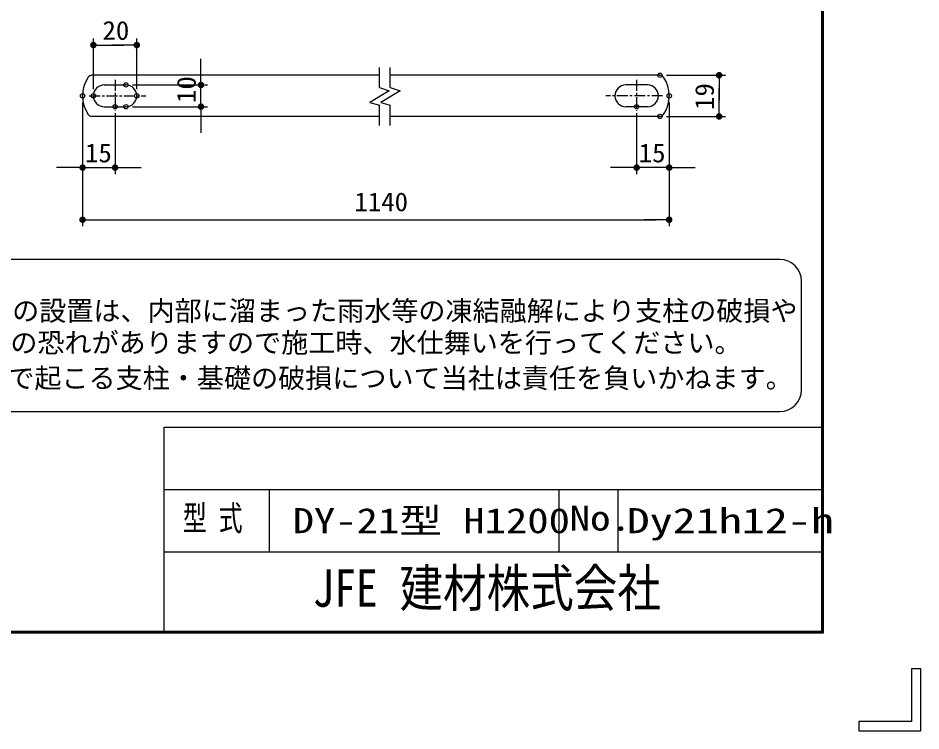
# Model space of a CAD drawing. Units: millimetres, scale not verified, with parts at other scales. Extents: x -4425 to 4425, y -3150 to 3150.
# Drawn here: x 2345 to 4425, y -3150 to -1508 of the extents above; entities that cross this region are included whole.
import ezdxf
from ezdxf.enums import TextEntityAlignment as Align

# ---------------------------------------------------------------- set-up
doc = ezdxf.new("R2010")
doc.units = ezdxf.units.MM
doc.header["$LTSCALE"] = 20
doc.header["$PDMODE"] = 32
doc.header["$PDSIZE"] = 10
doc.linetypes.add('USER1', pattern=[2, 1.25, -0.25, 0.25, -0.25])
for name, color, linetype, lineweight in [('0-0_SUNPOU', 1, 'Continuous', 25), ('0-2_KOUZOU', 7, 'Continuous', 25), ('0-3_0', 1, 'Continuous', 25), ('0-9_WAKU', 7, 'Continuous', 25), ('0-B_D-TTL-TXT', 2, 'Continuous', 25)]:
    doc.layers.add(name, color=color, linetype=linetype, lineweight=lineweight)
doc.layers.add('0-1_DEFPOINTS', color=7, linetype='Continuous')
doc.styles.add('ＭＳ ゴシック', font='')
doc.styles.get('ＭＳ ゴシック').set_extended_font_data('MS Gothic')

# ---------------------------------------------------------------- blocks, each defined once
blk = doc.blocks.new('M1')
at = {"layer": '0-0_SUNPOU'}
blk.add_line((-5, 0), (-38.58, 0), dxfattribs=at)
for points in [[(0, 0), (-5, 0), (-4.96, 0.63)], [(0, 0), (-4.96, -0.63), (-5, 0)], [(0, 0), (-4.96, 0.63), (-4.84, 1.24)], [(0, 0), (-4.84, -1.24), (-4.96, -0.63)], [(0, 0), (-4.84, 1.24), (-4.65, 1.84)], [(0, 0), (-4.65, -1.84), (-4.84, -1.24)], [(0, 0), (-4.65, 1.84), (-4.38, 2.41)], [(0, 0), (-4.38, -2.41), (-4.65, -1.84)], [(0, 0), (-4.38, 2.41), (-4.05, 2.94)], [(0, 0), (-4.05, -2.94), (-4.38, -2.41)], [(0, 0), (-4.05, 2.94), (-3.64, 3.42)], [(0, 0), (-3.64, -3.42), (-4.05, -2.94)], [(0, 0), (-3.64, 3.42), (-3.19, 3.85)], [(0, 0), (-3.19, -3.85), (-3.64, -3.42)], [(0, 0), (-3.19, 3.85), (-2.68, 4.22)], [(0, 0), (-2.68, -4.22), (-3.19, -3.85)], [(0, 0), (-2.68, 4.22), (-2.13, 4.52)], [(0, 0), (-2.13, -4.52), (-2.68, -4.22)], [(0, 0), (-2.13, 4.52), (-1.55, 4.76)], [(0, 0), (-1.55, -4.76), (-2.13, -4.52)], [(0, 0), (-1.55, 4.76), (-0.94, 4.91)], [(0, 0), (-0.94, -4.91), (-1.55, -4.76)], [(0, 0), (-0.94, 4.91), (-0.31, 4.99)], [(0, 0), (-0.31, -4.99), (-0.94, -4.91)], [(0, 0), (-0.31, 4.99), (0.31, 4.99)], [(0, 0), (0.31, -4.99), (-0.31, -4.99)], [(0, 0), (0.31, 4.99), (0.94, 4.91)], [(0, 0), (0.94, 4.91), (1.55, 4.76)], [(0, 0), (1.55, 4.76), (2.13, 4.52)], [(0, 0), (2.13, 4.52), (2.68, 4.22)], [(0, 0), (2.68, 4.22), (3.19, 3.85)], [(0, 0), (3.19, 3.85), (3.64, 3.42)], [(0, 0), (3.64, 3.42), (4.05, 2.94)], [(0, 0), (4.05, 2.94), (4.38, 2.41)], [(0, 0), (4.38, 2.41), (4.65, 1.84)], [(0, 0), (4.65, 1.84), (4.84, 1.24)], [(0, 0), (4.84, 1.24), (4.96, 0.63)], [(0, 0), (4.96, 0.63), (5, 0)], [(0, 0), (0.94, -4.91), (0.31, -4.99)], [(0, 0), (1.55, -4.76), (0.94, -4.91)], [(0, 0), (2.13, -4.52), (1.55, -4.76)], [(0, 0), (2.68, -4.22), (2.13, -4.52)], [(0, 0), (3.19, -3.85), (2.68, -4.22)], [(0, 0), (3.64, -3.42), (3.19, -3.85)], [(0, 0), (4.05, -2.94), (3.64, -3.42)], [(0, 0), (4.38, -2.41), (4.05, -2.94)], [(0, 0), (4.65, -1.84), (4.38, -2.41)], [(0, 0), (4.84, -1.24), (4.65, -1.84)], [(0, 0), (4.96, -0.63), (4.84, -1.24)], [(0, 0), (5, 0), (4.96, -0.63)]]:
    blk.add_solid(points, dxfattribs=at)

msp = doc.modelspace()

# ---------------------------------------------------------------- linework, layer by layer
at = {"layer": '0-1_DEFPOINTS'}
for p in [(2618.41, -1570.47), (3823.82, -1639.93), (3960.15, -1639.93), (2593.41, -1662.38), (2766.26, -1662.38), (2493.41, -1687.38), (2518.41, -1687.38), (2618.41, -1687.38), (3845.08, -1687.38), (3845.08, -1687.38), (2568.41, -1712.38), (2593.41, -1712.38), (3770.08, -1712.38), (3823.82, -1734.82), (2568.41, -1852.66), (3770.08, -1852.66), (3845.08, -1972.66)]:
    msp.add_point(p, dxfattribs=at)
at = {"layer": '0-2_KOUZOU'}
for p, q in [((3177.25, -1667.86), (3177.25, -1622.11)), ((3202.38, -1667.86), (3202.38, -1622.11)), ((3177.25, -1639.9), (2514.7, -1639.88)), ((3823.82, -1639.93), (3202.38, -1639.9)), ((2543.41, -1662.38), (2593.41, -1662.38)), ((3795.08, -1662.38), (3745.08, -1662.38)), ((2543.41, -1712.38), (2593.41, -1712.38)), ((3177.25, -1755.96), (3177.25, -1708.56)), ((3202.38, -1755.96), (3202.38, -1708.56)), ((3795.08, -1712.38), (3745.08, -1712.38)), ((3177.25, -1734.85), (2514.7, -1734.87)), ((3823.82, -1734.82), (3202.38, -1734.85))]:
    msp.add_line(p, q, dxfattribs=at)
at = {"layer": '0-2_KOUZOU', "color": 1, "linetype": 'USER1'}
for p, q in [((2568.41, -1650.61), (2568.41, -1721.24)), ((3770.08, -1650.61), (3770.08, -1721.24)), ((2508.74, -1687.38), (2639.47, -1687.38)), ((3829.75, -1687.38), (3699.01, -1687.38))]:
    msp.add_line(p, q, dxfattribs=at)
at = {"layer": '0-2_KOUZOU'}
for points in [[(3177.25, -1667.86), (3200.03, -1675.58), (3155.65, -1703.06), (3177.25, -1708.56)], [(3202.38, -1667.86), (3225.17, -1675.58), (3180.78, -1703.06), (3202.38, -1708.56)]]:
    msp.add_lwpolyline(points, dxfattribs=at)
for centre, radius, start, end in [((2514.7, -1649.88), 10, 89.99824, 146.48676), ((3823.82, -1649.93), 10, 33.46317, 89.99783), ((2571.33, -1687.38), 77.92, 146.48676, 213.51324), ((2543.41, -1687.38), 25, 90, 270), ((2593.41, -1687.38), 25, 270, 90), ((3745.08, -1687.38), 25, 90, 270), ((3795.08, -1687.38), 25, 270, 90), ((3767.16, -1687.38), 77.92, 326.53683, 33.46317), ((2514.7, -1724.87), 10, 213.51324, 270.00176), ((3823.82, -1724.82), 10, 270.00217, 326.53683)]:
    msp.add_arc(centre, radius, start, end, dxfattribs=at)
at = {"layer": '0-3_0'}
for p, q in [((2518.41, -1672.38), (2518.41, -1555.47)), ((2618.41, -1672.38), (2618.41, -1555.47)), ((2548.41, -1570.47), (2588.41, -1570.47)), ((2766.26, -1632.38), (2766.26, -1602.38)), ((3838.82, -1639.93), (3975.15, -1639.93)), ((2608.41, -1662.38), (2781.26, -1662.38)), ((2766.26, -1712.38), (2766.26, -1662.38)), ((3960.15, -1704.82), (3960.15, -1669.93)), ((2493.41, -1702.38), (2493.41, -1987.66)), ((2493.41, -1702.38), (2493.41, -1867.66)), ((3845.08, -1702.38), (3845.08, -1867.66)), ((3845.08, -1702.38), (3845.08, -1987.66)), ((2608.41, -1712.38), (2781.26, -1712.38)), ((2568.41, -1727.38), (2568.41, -1867.66)), ((2766.26, -1742.38), (2766.26, -1772.38)), ((3770.08, -1727.38), (3770.08, -1867.66)), ((3838.82, -1734.82), (3975.15, -1734.82)), ((2463.41, -1852.66), (2433.41, -1852.66)), ((2493.41, -1852.66), (2568.41, -1852.66)), ((2598.41, -1852.66), (2628.41, -1852.66)), ((3740.08, -1852.66), (3710.08, -1852.66)), ((3845.08, -1852.66), (3770.08, -1852.66)), ((3875.08, -1852.66), (3905.08, -1852.66)), ((2523.41, -1972.66), (3815.08, -1972.66))]:
    msp.add_line(p, q, dxfattribs=at)
at = {"layer": '0-9_WAKU'}
for p, q in [((2681.67, -2450.69), (4196.12, -2450.69)), ((2681.67, -2920.76), (2681.67, -2450.69)), ((2681.67, -2593.94), (4196.12, -2593.94)), ((2923.84, -2737.19), (2923.84, -2593.94)), ((3591.3, -2737.19), (3591.3, -2593.94)), ((3727.39, -2737.19), (3727.39, -2593.94)), ((2681.67, -2737.19), (4196.12, -2737.19)), ((4403.63, -3006.51), (4403.63, -3128.27)), ((4281.87, -3149.76), (4425.12, -3149.76))]:
    msp.add_line(p, q, dxfattribs=at)
msp.add_lwpolyline([(-4049.88, 2925.24), (4200.12, 2925.24), (4200.12, -2924.76), (-4049.88, -2924.76)], close=True, dxfattribs=at)
for points in [[(4198.12, 2923.24), (4198.12, -2922.76), (-4047.88, -2922.76)], [(4196.12, 2921.24), (4196.12, -2920.76), (-4045.88, -2920.76)], [(4425.12, -3149.76), (4425.12, -3006.51), (4403.63, -3006.51)], [(4403.63, -3128.27), (4281.87, -3128.27), (4281.87, -3149.76)]]:
    msp.add_lwpolyline(points, dxfattribs=at)
at = {"layer": '0-B_D-TTL-TXT'}
for p, q in [((4100.04, -2064.27), (1654.49, -2064.27)), ((4150.04, -2364.27), (4150.04, -2114.27)), ((1654.49, -2414.27), (4100.04, -2414.27))]:
    msp.add_line(p, q, dxfattribs=at)
for centre, start, end in [((4100.04, -2114.27), 0, 90), ((4100.04, -2364.27), 270, 0)]:
    msp.add_arc(centre, 50, start, end, dxfattribs=at)

# ---------------------------------------------------------------- block references
at = {"layer": '0-3_0', "xscale": 1.5, "yscale": 1.5}
for p, rotation in [((2518.41, -1570.47), 180), ((2766.26, -1662.38), 270), ((3960.15, -1639.93), 90), ((3960.15, -1734.82), 270), ((2766.26, -1712.38), 90), ((2568.41, -1852.66), 180), ((3845.08, -1852.66), 180), ((2493.41, -1972.66), 180)]:
    msp.add_blockref('M1', p, dxfattribs=dict(at, rotation=rotation))
for p in [(2618.41, -1570.47), (2493.41, -1852.66), (3770.08, -1852.66), (3845.08, -1972.66)]:
    msp.add_blockref('M1', p, dxfattribs=at)

# ---------------------------------------------------------------- texts
at = {"layer": '0-3_0', "color": 3, "style": 'ＭＳ ゴシック', "width": 1.05}
for s, p in [('20', (2539.29, -1571.29)), ('15', (2499.06, -1853.48)), ('15', (3774.93, -1853.48)), ('1140', (3119.74, -1965.98))]:
    msp.add_text(s, height=43.26, dxfattribs=at).set_placement(p, align=Align.BOTTOM_LEFT)
for s, p in [('10', (2767.09, -1703.91)), ('19', (3960.97, -1719.92))]:
    msp.add_text(s, height=43.26, rotation=90, dxfattribs=at).set_placement(p, align=Align.BOTTOM_LEFT)
at = {"layer": '0-9_WAKU', "style": 'ＭＳ ゴシック'}
for s, height, width, p in [('型 式', 57.73, 0.7, (2724.42, -2705.78)), ('DY-21型 H1200', 57.77, 1.25, (2977.49, -2711.75)), ('No.', 57.73, 1.2, (3615.66, -2705.78)), ('Dy21h12-h', 57.77, 1.35, (3747.04, -2711.75)), ('JFE 建材株式会社', 86.59, 0.85, (3023.31, -2889.91))]:
    msp.add_text(s, height=height, dxfattribs=dict(at, width=width)).set_placement(p, align=Align.BOTTOM_LEFT)
at = {"layer": '0-B_D-TTL-TXT', "color": 7, "style": 'ＭＳ ゴシック'}
for s, p in [('凍結の恐れがある場所への設置は、内部に溜まった雨水等の凍結融解により支柱の破損や', (1644.67, -2218.95)), ('コンクリート基礎の破損の恐れがありますので施工時、水仕舞いを行ってください。', (1640.56, -2292.37)), ('施工による水仕舞い不備で起こる支柱・基礎の破損について当社は責任を負いかねます。 ', (1633.57, -2373.87))]:
    msp.add_text(s, height=45.75, dxfattribs=at).set_placement(p, align=Align.BOTTOM_LEFT)

doc.saveas('drawing.dxf')
